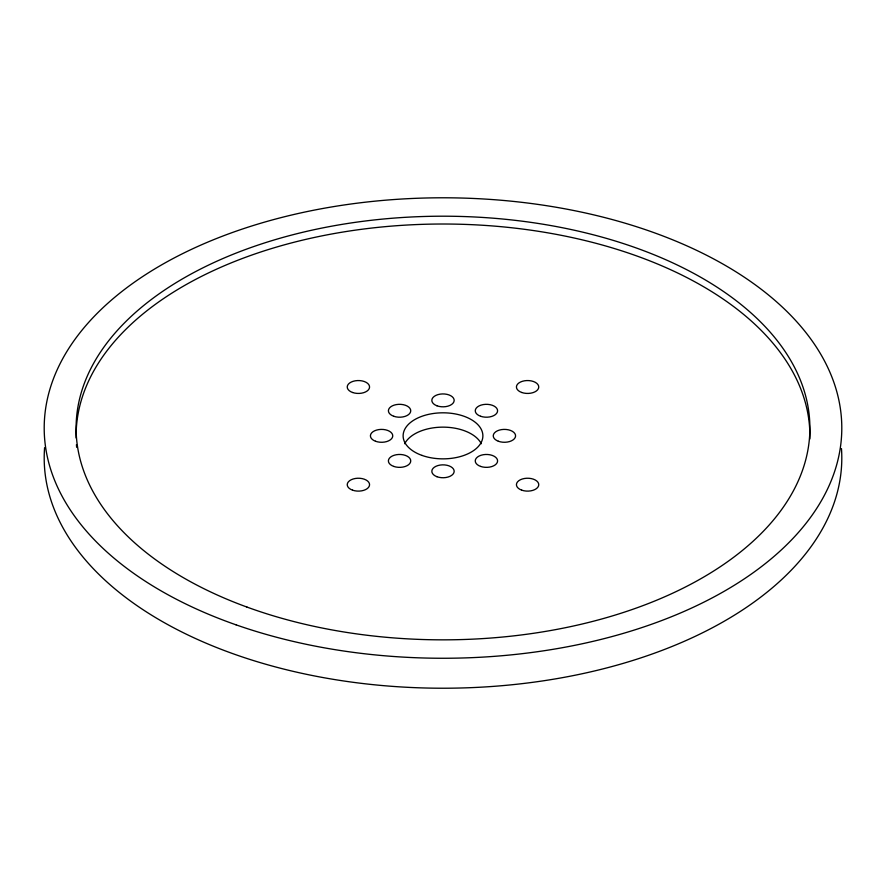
<?xml version="1.0" encoding="UTF-8"?>
<svg xmlns="http://www.w3.org/2000/svg" width="886" height="886" viewBox="0 0 886 886"><rect width="100%" height="100%" fill="white"/><g stroke="black" fill="none" stroke-linecap="round" stroke-linejoin="round"><path stroke-width="1.33" d="M76.65 447.308A366.893 211.82 0 0 1 76.429 444.65M76.13 437.994A366.893 211.82 0 0 1 443.864 224.014A366.893 211.82 0 0 1 809.848 439.002M404.703 443.742A39.881 23.025 0 0 1 443 427.141A39.881 23.025 0 0 1 481.297 443.742M841.467 448.571A398.8 230.238 0 0 1 442.214 688.223A398.8 230.238 0 0 1 44.599 447.663M421.991 455.404A39.881 23.025 0 0 0 482.859 436.554A39.881 23.025 0 0 0 424.15 415.545A39.881 23.025 0 0 0 421.991 455.404M480.666 416.287A11.164 6.446 0 0 0 497.589 410.882A11.164 6.446 0 0 0 481.032 405.123A11.164 6.446 0 0 0 480.666 416.287M498.353 441.25A11.164 6.446 0 0 0 515.563 436.156A11.164 6.446 0 0 0 499.327 430.098A11.164 6.446 0 0 0 498.353 441.25M480.666 466.435A11.164 6.446 0 0 0 497.589 461.03A11.164 6.446 0 0 0 481.032 455.26A11.164 6.446 0 0 0 480.666 466.435M436.942 476.712A11.164 6.446 0 0 0 454.153 471.618A11.164 6.446 0 0 0 437.905 465.56A11.164 6.446 0 0 0 436.942 476.712M393.805 466.435A11.164 6.446 0 0 0 410.739 461.03A11.164 6.446 0 0 0 394.17 455.26A11.164 6.446 0 0 0 393.805 466.435M375.52 441.25A11.164 6.446 0 0 0 392.742 436.156A11.164 6.446 0 0 0 376.495 430.098A11.164 6.446 0 0 0 375.52 441.25M393.805 416.287A11.164 6.446 0 0 0 410.739 410.882A11.164 6.446 0 0 0 394.17 405.123A11.164 6.446 0 0 0 393.805 416.287M436.942 405.788A11.164 6.446 0 0 0 454.153 400.705A11.164 6.446 0 0 0 437.905 394.635A11.164 6.446 0 0 0 436.942 405.788M521.743 392.487A11.164 6.446 0 0 0 538.754 387.171A11.164 6.446 0 0 0 522.286 381.323A11.164 6.446 0 0 0 521.743 392.487M352.55 392.487A11.164 6.446 0 0 0 369.562 387.171A11.164 6.446 0 0 0 353.093 381.323A11.164 6.446 0 0 0 352.55 392.487M352.55 490.168A11.164 6.446 0 0 0 369.562 484.863A11.164 6.446 0 0 0 353.093 479.005A11.164 6.446 0 0 0 352.55 490.168M521.743 490.168A11.164 6.446 0 0 0 538.754 484.863A11.164 6.446 0 0 0 522.286 479.005A11.164 6.446 0 0 0 521.743 490.168M236.064 624.84A398.8 230.238 0 0 0 841.7 433.077A398.8 230.238 0 0 0 251.236 226.151A398.8 230.238 0 0 0 236.064 624.84M246.972 607.076A366.893 211.82 0 0 0 809.594 436.51A366.893 211.82 0 0 0 272.423 240.483A366.893 211.82 0 0 0 246.972 607.076"/></g></svg>
